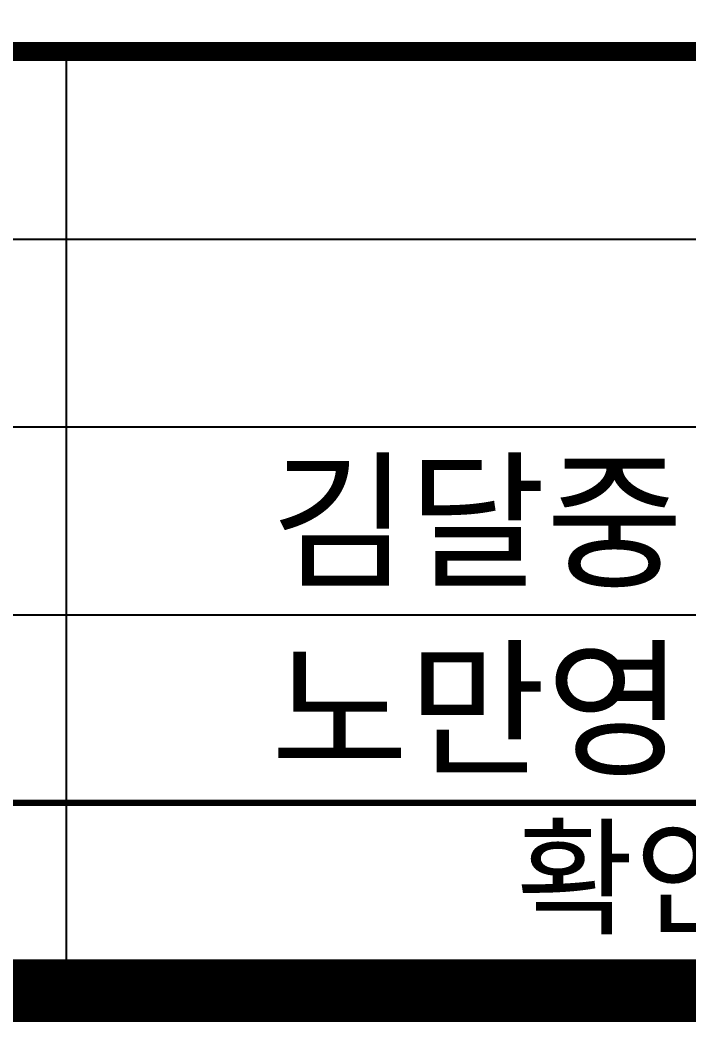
# Model space of a CAD drawing. Header units: millimetres. Extents: x 0 to 841, y 0 to 594.
# Drawn here: x 549.52 to 570.88, y 19 to 51.01 of the extents above; entities that cross this region are included whole.
import ezdxf
from ezdxf.enums import TextEntityAlignment as Align

# ---------------------------------------------------------------- set-up
doc = ezdxf.new("R2010")
doc.units = ezdxf.units.MM
doc.header["$LTSCALE"] = 10
for name, color, linetype in [('CX-BORD', 3, 'Continuous'), ('CX-BORD-LIN1', 4, 'Continuous'), ('CX-BORD-LIN2', 3, 'Continuous'), ('CX-BORD-TEX2', 7, 'Continuous'), ('CX-BORD-TEX3', 6, 'Continuous')]:
    doc.layers.add(name, color=color, linetype=linetype)
doc.styles.add('TB_TEXT', font='Dotum.ttf')
doc.styles.add('TB_WBTXT', font='Dotum.ttf')
doc.styles.add('TB_WMTXT', font='Dotum.ttf')

# ---------------------------------------------------------------- blocks, each defined once
blk = doc.blocks.new('CXBLKA1-KHCA-부산~울산409_K2H')
at = {"layer": 'CX-BORD-LIN1', "const_width": 2}
blk.add_lwpolyline([(821, 20), (25, 20), (25, 574), (821, 574)], close=True, dxfattribs=at)
at = {"layer": 'CX-BORD-LIN1'}
for points, const_width in [([(821, 50), (25, 50)], 0.6), ([(591, 26), (295, 26)], 0.2)]:
    blk.add_lwpolyline(points, dxfattribs=dict(at, const_width=const_width))
blk.add_lwpolyline([(551, 20), (551, 50)], dxfattribs=at)
at = {"layer": 'CX-BORD-LIN2'}
for points in [[(591, 44), (295, 44)], [(591, 38), (295, 38)], [(591, 32), (295, 32)]]:
    blk.add_lwpolyline(points, dxfattribs=at)
at = {"layer": 'CX-BORD-LIN1', "style": 'TB_TEXT'}
for tag, height, p in [('TR_RDAT4', 3.5, (342.5, 47)), ('TR_DGN4', 3.5, (484.118, 47)), ('TR_CHK4', 3.5, (524.118, 47)), ('TR_APP4', 3.5, (564.118, 47)), ('TR_RNUM4', 3, (310.105, 46.637)), ('TR_RDAT3', 3.5, (342.5, 41)), ('TR_DGN3', 3.5, (484.118, 41)), ('TR_CHK3', 3.5, (524.118, 41)), ('TR_APP3', 3.5, (564.118, 41)), ('TR_RNUM3', 3, (310.105, 40.637)), ('TR_RDAT2', 3.5, (342.5, 35)), ('TR_DGN2', 3.5, (484.118, 35)), ('TR_CHK2', 3.5, (524.118, 35)), ('TR_APP2', 3.5, (564.118, 35)), ('TR_RNUM2', 3, (310.105, 34.637)), ('TR_RDAT1', 3.5, (342.5, 29)), ('TR_DGN1', 3.5, (484.118, 29)), ('TR_CHK1', 3.5, (524.118, 29)), ('TR_APP1', 3.5, (564.118, 29)), ('TR_RNUM1', 3, (310.105, 28.637))]:
    blk.add_attdef(tag, text='', height=height, dxfattribs=at).set_placement(p, align=Align.MIDDLE_CENTER)
for tag, p in [('TR_RCON4', (367.303, 47)), ('TR_RCON3', (367.303, 41)), ('TR_RCON2', (367.303, 35)), ('TR_RCON1', (367.303, 29))]:
    blk.add_attdef(tag, text='', height=3.5, dxfattribs=at).set_placement(p, align=Align.MIDDLE_LEFT)
at = {"layer": 'CX-BORD-LIN2', "style": 'TB_TEXT'}
blk.add_attdef('TD_VERSION', text='', height=3, rotation=90, dxfattribs=at).set_placement((825.5, 68.015), align=Align.MIDDLE_CENTER)
at = {"layer": 'CX-BORD-TEX2', "style": 'TB_WMTXT'}
for tag, height, p in [('TB_CNAME', 5, (40.345, 551.832)), ('TB_CSCOP', 4, (41.635, 543.832))]:
    blk.add_attdef(tag, text='', height=height, dxfattribs=at).set_placement(p, align=Align.BOTTOM_LEFT)
at = {"layer": 'CX-BORD-TEX2', "style": 'TB_WBTXT'}
for tag, height, p in [('TB_MTITIL', 10, (423, 553.326)), ('TB_STITL', 7, (423, 538.326))]:
    blk.add_attdef(tag, text='', height=height, dxfattribs=at).set_placement(p, align=Align.MIDDLE_CENTER)
at = {"layer": 'CX-BORD-TEX3', "style": 'TB_TEXT'}
blk.add_text('확인자', height=3, dxfattribs=at).set_placement((571, 23.662), align=Align.MIDDLE)
for tag, height, p in [('TD_DCOMP', 4.5, (242.5, 45)), ('TD_CSECT', 4.5, (636, 45)), ('TD_DNAME_TOP', 4.5, (780, 45)), ('TD_DNAME_MAIN', 4.5, (780, 39.007)), ('TD_HSCAL', 4.5, (651.699, 35.235)), ('TD_VSCAL', 4.5, (680.779, 35.235)), ('TD_CCOMP', 4.5, (242.5, 35)), ('TD_DNAME_BOT', 3, (780, 33.654)), ('TD_CNAME', 4.5, (90, 25.752)), ('TD_FIELD', 4.5, (207.5, 25.527)), ('TD_CSTEP', 4.5, (278.244, 25.527)), ('TD_DWGCODE', 4.5, (666, 25.386)), ('TD_DWGNO', 4.5, (780, 25.386))]:
    blk.add_attdef(tag, text='', height=height, dxfattribs=at).set_placement(p, align=Align.MIDDLE_CENTER)
at = {"layer": 'CX-BORD-TEX3', "style": 'TB_TEXT', "width": 0.9}
blk.add_attdef('TD_CDIST', text='', height=4, dxfattribs=at).set_placement((681, 45), align=Align.MIDDLE_CENTER)

msp = doc.modelspace()

# ---------------------------------------------------------------- block references
at = {"layer": 'CX-BORD'}
ref = msp.add_blockref('CXBLKA1-KHCA-부산~울산409_K2H', (0, 0), dxfattribs=at)
ref.add_attrib('TR_APP1', '노만영', dxfattribs={"layer": 'CX-BORD-LIN1', "height": 3.5, "style": 'TB_TEXT'}).set_placement((564.118, 29), align=Align.MIDDLE_CENTER)
ref.add_attrib('TR_APP2', '김달중', dxfattribs={"layer": 'CX-BORD-LIN1', "height": 3.5, "style": 'TB_TEXT'}).set_placement((564.118, 35), align=Align.MIDDLE_CENTER)

doc.saveas('drawing.dxf')
